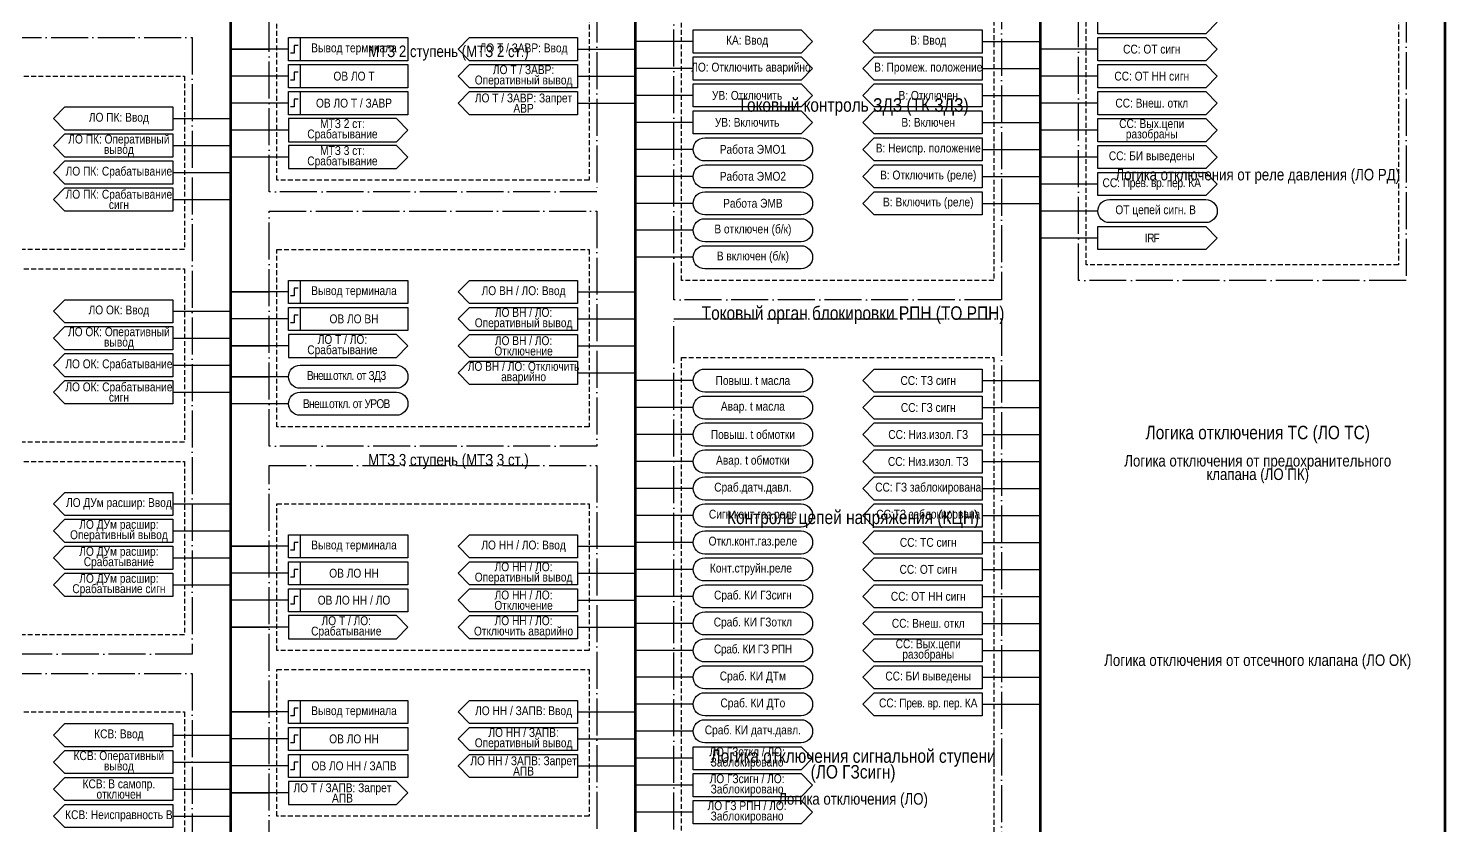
# Model space of a CAD drawing. Header units: millimetres. Extents: x 1491 to 6632, y -558 to 938.
# Drawn here: x 4354.5 to 4722, y 222.5 to 429.4 of the extents above; entities that cross this region are included whole.
import ezdxf

# ---------------------------------------------------------------- set-up
doc = ezdxf.new("R2010")
doc.units = ezdxf.units.MM
doc.linetypes.add('ACAD_ISO04W100', pattern=[30, 24, -3, 0, -3])
doc.linetypes.add('штриховая2', pattern=[0.375, 0.25, -0.125])
doc.layers.add('TEXT', color=7, linetype='Continuous', lineweight=25)
doc.layers.add('Основная', color=7, linetype='Continuous')
doc.styles.add('2.5_Gost_RD', font='ARIALN.TTF', dxfattribs={"height": 2.5})
doc.styles.add('3.5_Gost_RD', font='ARIALN.TTF', dxfattribs={"height": 3.5})

msp = doc.modelspace()

# ---------------------------------------------------------------- linework, layer by layer
at = {"lineweight": 100, "ltscale": 100}
for p, q in [((4407, 641), (4407, 9)), ((4512, 641), (4512, 9)), ((4617, 641), (4617, 9)), ((4722, 641), (4722, -207))]:
    msp.add_line(p, q, dxfattribs=at)
at = {"ltscale": 100}
for p, q in [((4422, 424), (4407, 424)), ((4407, 424), (4417, 424)), ((4497, 424), (4512, 424)), ((4527, 426), (4512, 426)), ((4602, 426), (4617, 426)), ((4632, 424), (4617, 424)), ((4527, 419), (4512, 419)), ((4602, 419), (4617, 419)), ((4422, 417), (4407, 417)), ((4497, 417), (4512, 417)), ((4632, 417), (4617, 417)), ((4469, 413), (4466, 410)), ((4527, 412), (4512, 412)), ((4602, 412), (4617, 412)), ((4422, 410), (4407, 410)), ((4466, 410), (4469, 407)), ((4497, 410), (4512, 410)), ((4632, 410), (4617, 410)), ((4392, 406), (4407, 406)), ((4527, 405), (4512, 405)), ((4602, 405), (4617, 405)), ((4422, 403), (4407, 403)), ((4632, 403), (4617, 403)), ((4392, 399), (4407, 399)), ((4527, 398), (4512, 398)), ((4602, 398), (4617, 398)), ((4422, 396), (4407, 396)), ((4632, 396), (4617, 396)), ((4392, 392), (4407, 392)), ((4527, 391), (4512, 391)), ((4602, 391), (4617, 391)), ((4632, 389), (4617, 389)), ((4392, 385), (4407, 385)), ((4527, 384), (4512, 384)), ((4602, 384), (4617, 384)), ((4632, 382), (4617, 382)), ((4527, 377), (4512, 377)), ((4632, 375), (4617, 375)), ((4527, 370), (4512, 370)), ((4422, 361), (4407, 361)), ((4407, 361), (4417, 361)), ((4497, 361), (4512, 361)), ((4392, 356), (4407, 356)), ((4422, 354), (4407, 354)), ((4497, 354), (4512, 354)), ((4392, 349), (4407, 349)), ((4422, 347), (4407, 347)), ((4407, 347), (4417, 347)), ((4497, 347), (4512, 347)), ((4392, 342), (4407, 342)), ((4422, 339), (4407, 339)), ((4407, 339), (4417, 339)), ((4497, 340), (4512, 340)), ((4392, 335), (4407, 335)), ((4527, 338), (4512, 338)), ((4602, 338), (4617, 338)), ((4422, 332), (4407, 332)), ((4527, 331), (4512, 331)), ((4602, 331), (4617, 331)), ((4527, 324), (4512, 324)), ((4602, 324), (4617, 324)), ((4527, 317), (4512, 317)), ((4602, 317), (4617, 317)), ((4527, 310), (4512, 310)), ((4602, 310), (4617, 310)), ((4392, 306), (4407, 306)), ((4527, 303), (4512, 303)), ((4602, 303), (4617, 303)), ((4392, 299), (4407, 299)), ((4422, 295), (4407, 295)), ((4407, 295), (4417, 295)), ((4497, 295), (4512, 295)), ((4527, 296), (4512, 296)), ((4602, 296), (4617, 296)), ((4392, 292), (4407, 292)), ((4422, 288), (4407, 288)), ((4497, 288), (4512, 288)), ((4527, 289), (4512, 289)), ((4602, 289), (4617, 289)), ((4392, 285), (4407, 285)), ((4422, 281), (4407, 281)), ((4497, 281), (4512, 281)), ((4527, 282), (4512, 282)), ((4602, 282), (4617, 282)), ((4422, 274), (4407, 274)), ((4407, 274), (4417, 274)), ((4497, 274), (4512, 274)), ((4527, 275), (4512, 275)), ((4602, 275), (4617, 275)), ((4527, 268), (4512, 268)), ((4602, 268), (4617, 268)), ((4527, 261), (4512, 261)), ((4602, 261), (4617, 261)), ((4527, 254), (4512, 254)), ((4602, 254), (4617, 254)), ((4422, 252), (4407, 252)), ((4407, 252), (4417, 252)), ((4497, 252), (4512, 252)), ((4364, 249), (4392, 249)), ((4527, 247), (4512, 247)), ((4392, 243), (4364, 243)), ((4392, 246), (4407, 246)), ((4422, 245), (4407, 245)), ((4497, 245), (4512, 245)), ((4364, 242), (4392, 242)), ((4392, 239), (4407, 239)), ((4527, 240), (4512, 240)), ((4422, 238), (4407, 238)), ((4497, 238), (4512, 238)), ((4364, 235), (4392, 235)), ((4392, 232), (4407, 232)), ((4527, 233), (4512, 233)), ((4392, 229), (4364, 229)), ((4364, 228), (4392, 228)), ((4422, 231), (4407, 231)), ((4407, 231), (4417, 231)), ((4392, 225), (4407, 225)), ((4527, 226), (4512, 226))]:
    msp.add_line(p, q, dxfattribs=at)
at = {"color": 251, "linetype": 'ACAD_ISO04W100', "lineweight": 30, "ltscale": 0.4, "true_color": 0x58595b}
for points in [[(4417, 641), (4502, 641), (4502, 387), (4417, 387)], [(4627, 641), (4712, 641), (4712, 364), (4627, 364)], [(4522, 463), (4607, 463), (4607, 359), (4522, 359)], [(4312, 427), (4397, 427), (4397, 267), (4312, 267)], [(4417, 382), (4502, 382), (4502, 321), (4417, 321)], [(4522, 354), (4607, 354), (4607, 40), (4522, 40)], [(4417, 316), (4502, 316), (4502, 178), (4417, 178)], [(4312, 262), (4397, 262), (4397, 89), (4312, 89)]]:
    msp.add_lwpolyline(points, close=True, dxfattribs=at)
at = {"linetype": 'штриховая2', "ltscale": 5}
for points in [[(4629, 631), (4710, 631), (4710, 368), (4629, 368)], [(4419, 436), (4500, 436), (4500, 390), (4419, 390)], [(4524, 437), (4605, 437), (4605, 364), (4524, 364)], [(4314, 417), (4395, 417), (4395, 372), (4314, 372)], [(4419, 372), (4500, 372), (4500, 326), (4419, 326)], [(4314, 367), (4395, 367), (4395, 322), (4314, 322)], [(4524, 344), (4605, 344), (4605, 45), (4524, 45)], [(4314, 317), (4395, 317), (4395, 272), (4314, 272)], [(4419, 306), (4500, 306), (4500, 268), (4419, 268)], [(4419, 263), (4500, 263), (4500, 225), (4419, 225)], [(4314, 252), (4395, 252), (4395, 93), (4314, 93)]]:
    msp.add_lwpolyline(points, close=True, dxfattribs=at)
at = {"ltscale": 100}
for points in [[(4632, 434), (4660, 434), (4663, 431), (4660, 428), (4632, 428), (4632, 434)], [(4466, 424), (4469, 427), (4497, 427), (4497, 421), (4469, 421), (4466, 424)], [(4571, 426), (4574, 429), (4602, 429), (4602, 423), (4574, 423), (4571, 426)], [(4632, 427), (4660, 427), (4663, 424), (4660, 421), (4632, 421), (4632, 427)], [(4466, 417), (4469, 420), (4497, 420), (4497, 414), (4469, 414), (4466, 417)], [(4632, 420), (4660, 420), (4663, 417), (4660, 414), (4632, 414), (4632, 420)], [(4466, 410), (4469, 413), (4497, 413), (4497, 407), (4469, 407), (4466, 410)], [(4632, 413), (4660, 413), (4663, 410), (4660, 407), (4632, 407), (4632, 413)], [(4361, 406), (4364, 409), (4392, 409), (4392, 403), (4364, 403), (4361, 406)], [(4453, 403), (4450, 406), (4422, 406), (4422, 400), (4450, 400), (4453, 403)], [(4632, 406), (4660, 406), (4663, 403), (4660, 400), (4632, 400), (4632, 406)], [(4361, 399), (4364, 402), (4392, 402), (4392, 396), (4364, 396), (4361, 399)], [(4453, 396), (4450, 399), (4422, 399), (4422, 393), (4450, 393), (4453, 396)], [(4632, 399), (4660, 399), (4663, 396), (4660, 393), (4632, 393), (4632, 399)], [(4361, 392), (4364, 395), (4392, 395), (4392, 389), (4364, 389), (4361, 392)], [(4632, 392), (4660, 392), (4663, 389), (4660, 386), (4632, 386), (4632, 392)], [(4361, 385), (4364, 388), (4392, 388), (4392, 382), (4364, 382), (4361, 385)], [(4632, 378), (4660, 378), (4663, 375), (4660, 372), (4632, 372), (4632, 378)], [(4466, 361), (4469, 364), (4497, 364), (4497, 358), (4469, 358), (4466, 361)], [(4361, 356), (4364, 359), (4392, 359), (4392, 353), (4364, 353), (4361, 356)], [(4466, 354), (4469, 357), (4497, 357), (4497, 351), (4469, 351), (4466, 354)], [(4361, 349), (4364, 352), (4392, 352), (4392, 346), (4364, 346), (4361, 349)], [(4453, 347), (4450, 350), (4422, 350), (4422, 344), (4450, 344), (4453, 347)], [(4361, 342), (4364, 345), (4392, 345), (4392, 339), (4364, 339), (4361, 342)], [(4571, 338), (4574, 341), (4602, 341), (4602, 335), (4574, 335), (4571, 338)], [(4361, 335), (4364, 338), (4392, 338), (4392, 332), (4364, 332), (4361, 335)], [(4571, 331), (4574, 334), (4602, 334), (4602, 328), (4574, 328), (4571, 331)], [(4571, 324), (4574, 327), (4602, 327), (4602, 321), (4574, 321), (4571, 324)], [(4571, 317), (4574, 320), (4602, 320), (4602, 314), (4574, 314), (4571, 317)], [(4571, 310), (4574, 313), (4602, 313), (4602, 307), (4574, 307), (4571, 310)], [(4361, 306), (4364, 309), (4392, 309), (4392, 303), (4364, 303), (4361, 306)], [(4571, 303), (4574, 306), (4602, 306), (4602, 300), (4574, 300), (4571, 303)], [(4361, 299), (4364, 302), (4392, 302), (4392, 296), (4364, 296), (4361, 299)], [(4466, 295), (4469, 298), (4497, 298), (4497, 292), (4469, 292), (4466, 295)], [(4571, 296), (4574, 299), (4602, 299), (4602, 293), (4574, 293), (4571, 296)], [(4361, 292), (4364, 295), (4392, 295), (4392, 289), (4364, 289), (4361, 292)], [(4466, 288), (4469, 291), (4497, 291), (4497, 285), (4469, 285), (4466, 288)], [(4571, 289), (4574, 292), (4602, 292), (4602, 286), (4574, 286), (4571, 289)], [(4361, 285), (4364, 288), (4392, 288), (4392, 282), (4364, 282), (4361, 285)], [(4571, 282), (4574, 285), (4602, 285), (4602, 279), (4574, 279), (4571, 282)], [(4453, 274), (4450, 277), (4422, 277), (4422, 271), (4450, 271), (4453, 274)], [(4571, 275), (4574, 278), (4602, 278), (4602, 272), (4574, 272), (4571, 275)], [(4571, 268), (4574, 271), (4602, 271), (4602, 265), (4574, 265), (4571, 268)], [(4571, 261), (4574, 264), (4602, 264), (4602, 258), (4574, 258), (4571, 261)], [(4466, 252), (4469, 255), (4497, 255), (4497, 249), (4469, 249), (4466, 252)], [(4571, 254), (4574, 257), (4602, 257), (4602, 251), (4574, 251), (4571, 254)], [(4361, 246), (4364, 249), (4392, 249), (4392, 243), (4364, 243), (4361, 246)], [(4466, 245), (4469, 248), (4497, 248), (4497, 242), (4469, 242), (4466, 245)], [(4527, 243), (4555, 243), (4558, 240), (4555, 237), (4527, 237), (4527, 243)], [(4361, 239), (4364, 242), (4392, 242), (4392, 236), (4364, 236), (4361, 239)], [(4527, 236), (4555, 236), (4558, 233), (4555, 230), (4527, 230), (4527, 236)], [(4361, 232), (4364, 235), (4392, 235), (4392, 229), (4364, 229), (4361, 232)], [(4453, 231), (4450, 234), (4422, 234), (4422, 228), (4450, 228), (4453, 231)], [(4361, 225), (4364, 228), (4392, 228), (4392, 222), (4364, 222), (4361, 225)], [(4527, 229), (4555, 229), (4558, 226), (4555, 223), (4527, 223), (4527, 229)]]:
    msp.add_lwpolyline(points, dxfattribs=at)
for points in [[(4422, 427), (4425, 427), (4425, 421), (4422, 421)], [(4422, 427), (4453, 427), (4453, 421), (4422, 421)], [(4555, 423), (4527, 423), (4527, 429), (4555, 429), (4558, 426)], [(4422, 420), (4425, 420), (4425, 414), (4422, 414)], [(4422, 420), (4453, 420), (4453, 414), (4422, 414)], [(4555, 416), (4527, 416), (4527, 422), (4555, 422), (4558, 419)], [(4602, 416), (4574, 416), (4571, 419), (4574, 422), (4602, 422)], [(4422, 413), (4425, 413), (4425, 407), (4422, 407)], [(4422, 413), (4453, 413), (4453, 407), (4422, 407)], [(4555, 409), (4527, 409), (4527, 415), (4555, 415), (4558, 412)], [(4574, 415), (4602, 415), (4602, 409), (4574, 409), (4571, 412)], [(4555, 402), (4527, 402), (4527, 408), (4555, 408), (4558, 405)], [(4574, 408), (4602, 408), (4602, 402), (4574, 402), (4571, 405)], [(4574, 401), (4602, 401), (4602, 395), (4574, 395), (4571, 398)], [(4574, 394), (4602, 394), (4602, 388), (4574, 388), (4571, 391)], [(4574, 387), (4602, 387), (4602, 381), (4574, 381), (4571, 384)], [(4422, 364), (4425, 364), (4425, 358), (4422, 358)], [(4422, 364), (4453, 364), (4453, 358), (4422, 358)], [(4422, 357), (4425, 357), (4425, 351), (4422, 351)], [(4422, 357), (4453, 357), (4453, 351), (4422, 351)], [(4422, 298), (4425, 298), (4425, 292), (4422, 292)], [(4422, 298), (4453, 298), (4453, 292), (4422, 292)], [(4422, 291), (4425, 291), (4425, 285), (4422, 285)], [(4422, 291), (4453, 291), (4453, 285), (4422, 285)], [(4422, 284), (4425, 284), (4425, 278), (4422, 278)], [(4422, 284), (4453, 284), (4453, 278), (4422, 278)], [(4422, 255), (4425, 255), (4425, 249), (4422, 249)], [(4422, 255), (4453, 255), (4453, 249), (4422, 249)], [(4422, 248), (4425, 248), (4425, 242), (4422, 242)], [(4422, 248), (4453, 248), (4453, 242), (4422, 242)], [(4422, 241), (4425, 241), (4425, 235), (4422, 235)], [(4422, 241), (4453, 241), (4453, 235), (4422, 235)]]:
    msp.add_lwpolyline(points, close=True, dxfattribs=at)
at = {"lineweight": 30, "ltscale": 100}
for points in [[(4424.5, 425), (4423.5, 425), (4423.5, 423), (4422.5, 423)], [(4424.5, 418), (4423.5, 418), (4423.5, 416), (4422.5, 416)], [(4424.5, 411), (4423.5, 411), (4423.5, 409), (4422.5, 409)], [(4424.5, 362), (4423.5, 362), (4423.5, 360), (4422.5, 360)], [(4424.5, 355), (4423.5, 355), (4423.5, 353), (4422.5, 353)], [(4424.5, 296), (4423.5, 296), (4423.5, 294), (4422.5, 294)], [(4424.5, 289), (4423.5, 289), (4423.5, 287), (4422.5, 287)], [(4424.5, 282), (4423.5, 282), (4423.5, 280), (4422.5, 280)], [(4424.5, 253), (4423.5, 253), (4423.5, 251), (4422.5, 251)], [(4424.5, 246), (4423.5, 246), (4423.5, 244), (4422.5, 244)], [(4424.5, 239), (4423.5, 239), (4423.5, 237), (4422.5, 237)]]:
    msp.add_lwpolyline(points, dxfattribs=at)
at = {"ltscale": 100}
for points in [[(4530, 395, -1), (4530, 401), (4555, 401, -1), (4555, 395)], [(4530, 388, -1), (4530, 394), (4555, 394, -1), (4555, 388)], [(4530, 381, -1), (4530, 387), (4555, 387, -1), (4555, 381)], [(4635, 379, -1), (4635, 385), (4660, 385, -1), (4660, 379)], [(4530, 374, -1), (4530, 380), (4555, 380, -1), (4555, 374)], [(4530, 367, -1), (4530, 373), (4555, 373, -1), (4555, 367)], [(4425, 336, -1), (4425, 342), (4450, 342, -1), (4450, 336)], [(4530, 335, -1), (4530, 341), (4555, 341, -1), (4555, 335)], [(4425, 329, -1), (4425, 335), (4450, 335, -1), (4450, 329)], [(4530, 328, -1), (4530, 334), (4555, 334, -1), (4555, 328)], [(4530, 321, -1), (4530, 327), (4555, 327, -1), (4555, 321)], [(4530, 314, -1), (4530, 320), (4555, 320, -1), (4555, 314)], [(4530, 307, -1), (4530, 313), (4555, 313, -1), (4555, 307)], [(4530, 300, -1), (4530, 306), (4555, 306, -1), (4555, 300)], [(4530, 293, -1), (4530, 299), (4555, 299, -1), (4555, 293)], [(4530, 286, -1), (4530, 292), (4555, 292, -1), (4555, 286)], [(4530, 279, -1), (4530, 285), (4555, 285, -1), (4555, 279)], [(4530, 272, -1), (4530, 278), (4555, 278, -1), (4555, 272)], [(4530, 265, -1), (4530, 271), (4555, 271, -1), (4555, 265)], [(4530, 258, -1), (4530, 264), (4555, 264, -1), (4555, 258)], [(4530, 251, -1), (4530, 257), (4555, 257, -1), (4555, 251)], [(4530, 244, -1), (4530, 250), (4555, 250, -1), (4555, 244)]]:
    msp.add_lwpolyline(points, format="xyb", close=True, dxfattribs=at)
at = {"layer": 'Основная', "ltscale": 100}
for points in [[(4497, 350), (4497, 344), (4469, 344), (4466, 347), (4469, 350)], [(4497, 343), (4497, 337), (4469, 337), (4466, 340), (4469, 343)], [(4497, 284), (4497, 278), (4469, 278), (4466, 281), (4469, 284)], [(4497, 277), (4497, 271), (4469, 271), (4466, 274), (4469, 277)], [(4497, 241), (4497, 235), (4469, 235), (4466, 238), (4469, 241)]]:
    msp.add_lwpolyline(points, close=True, dxfattribs=at)

# ---------------------------------------------------------------- texts
at = {"color": 0, "ltscale": 100, "char_height": 2.3, "width": 28, "attachment_point": 5, "style": '2.5_Gost_RD'}
for s, insert in [('\\pxsm0.7;{\\C256;КА: Ввод}', (4541, 426)), ('\\pxsm0.7;{\\C256;Вывод терминала}', (4439, 424)), ('\\pxsm0.7;{\\C256;Вывод терминала}', (4439, 361)), ('\\pxsm0.7;{\\C256;Вывод терминала}', (4439, 295)), ('\\pxsm0.7;{\\C256;Вывод терминала}', (4439, 252))]:
    msp.add_mtext(s, dxfattribs=dict(at, insert=insert))
at = {"ltscale": 100, "attachment_point": 5}
for s, insert, char_height, width, style in [('\\pxsm0.7;В: Ввод', (4588, 426), 2.3, 28, '2.5_Gost_RD'), ('\\pxsm0.7;СС: ОТ сигн', (4646, 424), 2.3, 28, '2.5_Gost_RD'), ('\\pxsm0.7;В: Промеж. положение', (4588, 419), 2.3, 28, '2.5_Gost_RD'), ('\\pxsm0.7;СС: ОТ НН сигн', (4646, 417), 2.3, 28, '2.5_Gost_RD'), ('\\pxsm0.7;УВ: Отключить', (4541, 412), 2.3, 28, '2.5_Gost_RD'), ('\\pxsm0.7;В: Отключен', (4588, 412), 2.3, 28, '2.5_Gost_RD'), ('\\pxsm0.7;{\\C30;\\c1938423;Токовый контроль ЗДЗ (ТК ЗДЗ)}', (4568.5, 409), 3.5, 85, '3.5_Gost_RD'), ('\\pxsm0.7;СС: Внеш. откл', (4646, 410), 2.3, 28, '2.5_Gost_RD'), ('\\pxsm0.7;ЛО ПК: Ввод', (4378, 406), 2.3, 28, '2.5_Gost_RD'), ('\\pxsm0.7;МТЗ 2 ст: Срабатывание ', (4436, 403), 2.3, 28, '2.5_Gost_RD'), ('\\pxsm0.7;УВ: Включить', (4541, 405), 2.3, 28, '2.5_Gost_RD'), ('\\pxsm0.7;В: Включен', (4588, 405), 2.3, 28, '2.5_Gost_RD'), ('\\pxsm0.7;СС: Вых.цепи разобраны', (4646, 403), 2.3, 28, '2.5_Gost_RD'), ('\\pxsm0.7;ЛО ПК: Оперативный вывод', (4378, 399), 2.3, 28, '2.5_Gost_RD'), ('\\pxsm0.7;МТЗ 3 ст: Срабатывание ', (4436, 396), 2.3, 28, '2.5_Gost_RD'), ('\\pxsm0.7;Работа ЭМО1', (4542.5, 398), 2.3, 31, '2.5_Gost_RD'), ('\\pxsm0.7;В: Неиспр. положение', (4588, 398), 2.3, 28, '2.5_Gost_RD'), ('\\pxsm0.7;СС: БИ выведены', (4646, 396), 2.3, 28, '2.5_Gost_RD'), ('\\pxsm0.7;ЛО ПК: Срабатывание', (4378, 392), 2.3, 28, '2.5_Gost_RD'), ('\\pxsm0.7;Работа ЭМО2', (4542.5, 391), 2.3, 31, '2.5_Gost_RD'), ('\\pxsm0.7;В: Отключить (реле)', (4588, 391), 2.3, 28, '2.5_Gost_RD'), ('\\pxsm0.7;ЛО ПК: Срабатывание сигн', (4378, 385), 2.3, 28, '2.5_Gost_RD'), ('\\pxsm0.7;Работа ЭМВ', (4542.5, 384), 2.3, 31, '2.5_Gost_RD'), ('\\pxsm0.7;В: Включить (реле)', (4588, 384), 2.3, 28, '2.5_Gost_RD'), ('\\pxsm0.7;ОТ цепей сигн. В', (4647, 382), 2.3, 31, '2.5_Gost_RD'), ('\\pxsm0.7;В отключен (б/к)', (4542.5, 377), 2.3, 31, '2.5_Gost_RD'), ('\\pxsm0.7;В включен (б/к)', (4542.5, 370), 2.3, 31, '2.5_Gost_RD'), ('\\pxsm0.7;ЛО ОК: Ввод', (4378, 356), 2.3, 28, '2.5_Gost_RD'), ('\\pxsm0.7;ЛО ОК: Оперативный вывод', (4378, 349), 2.3, 28, '2.5_Gost_RD'), ('\\pxsm0.7;ЛО ОК: Срабатывание', (4378, 342), 2.3, 28, '2.5_Gost_RD'), ('\\pxsm0.7;{\\T0.9;Внеш.откл. от ЗДЗ}', (4437, 339), 2.3, 31, '2.5_Gost_RD'), ('\\A1;\\pxsm0.7;Повыш. t масла ', (4542.5, 338), 2.3, 31, '2.5_Gost_RD'), ('\\pxsm0.7;СС: ТЗ сигн', (4588, 338), 2.3, 28, '2.5_Gost_RD'), ('\\pxsm0.7;ЛО ОК: Срабатывание сигн', (4378, 335), 2.3, 28, '2.5_Gost_RD'), ('\\pxsm0.7;{\\T0.9;Внеш.откл. от УРОВ}', (4437, 332), 2.3, 31, '2.5_Gost_RD'), ('\\A1;\\pxsm0.7;Авар. t масла ', (4542.5, 331), 2.3, 31, '2.5_Gost_RD'), ('\\pxsm0.7;СС: ГЗ сигн', (4588, 331), 2.3, 28, '2.5_Gost_RD'), ('\\A1;\\pxsm0.7;Повыш. t обмотки', (4542.5, 324), 2.3, 31, '2.5_Gost_RD'), ('\\pxsm0.7;СС: Низ.изол. ГЗ', (4588, 324), 2.3, 28, '2.5_Gost_RD'), ('\\A1;\\pxsm0.7;Авар. t обмотки', (4542.5, 317), 2.3, 31, '2.5_Gost_RD'), ('\\pxsm0.7;СС: Низ.изол. ТЗ', (4588, 317), 2.3, 28, '2.5_Gost_RD'), ('\\A1;\\pxsm0.7;Сраб.датч.давл.', (4542.5, 310), 2.3, 31, '2.5_Gost_RD'), ('\\pxsm0.7;СС: ГЗ заблокирована', (4588, 310), 2.3, 28, '2.5_Gost_RD'), ('\\pxsm0.7;ЛО ДУм расшир: Ввод', (4378, 306), 2.3, 28, '2.5_Gost_RD'), ('\\pxsm0.7;ЛО ДУм расшир: Оперативный вывод', (4378, 299), 2.3, 26.8826, '2.5_Gost_RD'), ('\\A1;\\pxsm0.7;Сигн.конт.газ.реле', (4542.5, 303), 2.3, 31, '2.5_Gost_RD'), ('\\pxsm0.7;СС:ТЗ заблокирована', (4588, 303), 2.3, 28, '2.5_Gost_RD'), ('\\pxsm0.7;ЛО ДУм расшир: Срабатывание', (4378, 292), 2.3, 28, '2.5_Gost_RD'), ('\\A1;\\pxsm0.7;Откл.конт.газ.реле', (4542.5, 296), 2.3, 31, '2.5_Gost_RD'), ('\\pxsm0.7;СС: ТС сигн', (4588, 296), 2.3, 28, '2.5_Gost_RD'), ('\\A1;\\pxsm0.7;Конт.струйн.реле', (4542, 289), 2.3, 31, '2.5_Gost_RD'), ('\\pxsm0.7;ЛО ДУм расшир: Срабатывание сигн', (4378, 285), 2.3, 28, '2.5_Gost_RD'), ('\\pxsm0.7;СС: ОТ сигн', (4588, 289), 2.3, 28, '2.5_Gost_RD'), ('\\A1;\\pxsm0.7;Сраб. КИ ГЗсигн', (4542.5, 282), 2.3, 31, '2.5_Gost_RD'), ('\\pxsm0.7;СС: ОТ НН сигн', (4588, 282), 2.3, 28, '2.5_Gost_RD'), ('\\A1;\\pxsm0.7;Сраб. КИ ГЗоткл', (4542.5, 275), 2.3, 31, '2.5_Gost_RD'), ('\\pxsm0.7;СС: Внеш. откл', (4588, 275), 2.3, 28, '2.5_Gost_RD'), ('\\A1;\\pxsm0.7;{\\T0.95;Сраб. КИ ГЗ РПН}', (4542.5, 268), 2.3, 31, '2.5_Gost_RD'), ('\\pxsm0.7;СС: Вых.цепи разобраны', (4588, 268), 2.3, 28, '2.5_Gost_RD'), ('\\A1;\\pxsm0.7;Сраб. КИ ДТм', (4542.5, 261), 2.3, 31, '2.5_Gost_RD'), ('\\pxsm0.7;СС: БИ выведены', (4588, 261), 2.3, 28, '2.5_Gost_RD'), ('\\A1;\\pxsm0.7;Сраб. КИ ДТо', (4542.5, 254), 2.3, 31, '2.5_Gost_RD'), ('\\pxsm0.7;СС: {\\T0.95;Прев. вр. пер.} КА', (4588, 254), 2.3, 28, '2.5_Gost_RD'), ('\\pxsm0.7;КСВ: Ввод', (4378, 246), 2.3, 28, '2.5_Gost_RD'), ('\\A1;\\pxsm0.7;Сраб. КИ датч.давл.', (4542.5, 247), 2.3, 31, '2.5_Gost_RD'), ('\\pxsm0.7;КСВ: Оперативный вывод', (4378, 239), 2.3, 28, '2.5_Gost_RD'), ('\\pxsm0.7;КСВ: В самопр. отключен', (4378, 232), 2.3, 28, '2.5_Gost_RD'), ('\\pxsm0.7;КСВ: Неисправность В', (4378, 225), 2.3, 28, '2.5_Gost_RD')]:
    msp.add_mtext(s, dxfattribs=dict(at, insert=insert, char_height=char_height, width=width, style=style))
at = {"color": 30, "ltscale": 100, "true_color": 0xf7931d, "attachment_point": 5, "style": '3.5_Gost_RD'}
for s, insert, char_height, width in [('МТЗ 2 ступень (МТЗ 2 ст.)', (4463.5, 423), 3, 81), ('\\pxsm0.7;Токовый орган блокировки РПН (ТО РПН)', (4568.5, 355), 3.5, 85), ('\\pxsm0.7;Логика отключения ТС (ЛО ТС)', (4673.5, 324), 3.5, 85), ('МТЗ 3 ступень (МТЗ 3 ст.)', (4463.5, 317), 3, 81), ('\\pxsm0.7;Логика отключения от предохранительного клапана (ЛО ПК)', (4673.5, 315), 3, 81), ('\\pxsm0.7;Контроль цепей напряжения (КЦН)', (4568.5, 302), 3.5, 76.6201), ('\\pxsm0.7;Логика отключения от отсечного клапана (ЛО ОК)', (4673.5, 265), 3, 81), ('\\pxsm0.7;Логика отключения сигнальной ступени \\P(ЛО ГЗсигн) ', (4568.5, 238), 3.5, 85), ('\\pxsm0.7;Логика отключения (ЛО)', (4568.5, 229), 3, 81)]:
    msp.add_mtext(s, dxfattribs=dict(at, insert=insert, char_height=char_height, width=width))
at = {"color": 30, "ltscale": 100, "insert": (4673.5, 391), "char_height": 3, "width": 81, "attachment_point": 5, "style": '3.5_Gost_RD'}
msp.add_mtext('\\pxsm0.7;Логика отключения от реле давления (ЛО РД)', dxfattribs=at)
at = {"layer": 'TEXT', "ltscale": 100, "char_height": 2.3, "attachment_point": 5, "style": '2.5_Gost_RD'}
for s, insert, width in [('ЛО Т / ЗАВР: Ввод', (4483, 424), 28), ('\\pxsm0.7;ЛО Т / ЗАВР: Оперативный вывод', (4483, 417), 28), ('\\pxsm0.7;ЛО: Отключить аварийно', (4542, 419), 29.7284), ('\\pxsm0.7;ЛО Т / ЗАВР: Запрет АВР', (4483, 410), 28), ('ЛО ВН / ЛО: Ввод', (4483, 361), 28), ('\\pxsm0.7;ЛО ВН / ЛО: Оперативный вывод', (4483, 354), 28), ('\\pxsm0.7;ЛО ВН / ЛО: Отключение', (4483, 347), 28), ('\\pxsm0.7;ЛО ВН / ЛО: Отключить аварийно', (4483, 340), 29.7284), ('ЛО НН / ЛО: Ввод', (4483, 295), 28), ('\\pxsm0.7;ЛО НН / ЛО: Оперативный вывод', (4483, 288), 28), ('\\pxsm0.7;ЛО НН / ЛО: Отключение ', (4483, 281), 28), ('\\pxsm0.7;ЛО НН / ЛО: Отключить аварийно', (4483, 274), 28.0617), ('ЛО НН / ЗАПВ: Ввод', (4483, 252), 28), ('\\pxsm0.7;ЛО НН / ЗАПВ: Оперативный вывод', (4483, 245), 28), ('\\pxsm0.7;ЛО ГЗоткл / ЛО:\\PЗаблокировано', (4541, 240), 28), ('\\pxsm0.7;ЛО НН / ЗАПВ: Запрет АПВ', (4483, 238), 28), ('\\pxsm0.7;ЛО ГЗсигн / ЛО:\\PЗаблокировано', (4541, 233), 28), ('\\pxsm0.7;ЛО Т / ЗАПВ: Запрет АПВ', (4436, 231), 28), ('\\pxsm0.7;ЛО ГЗ РПН / ЛО: Заблокировано', (4541, 226), 28)]:
    msp.add_mtext(s, dxfattribs=dict(at, insert=insert, width=width))
at = {"layer": 'TEXT', "color": 0, "ltscale": 100, "char_height": 2.3, "width": 28, "attachment_point": 5, "style": '2.5_Gost_RD'}
for s, insert in [('\\pxsm0.7;{\\C256;ОВ ЛО Т}', (4439, 417)), ('\\pxsm0.7;{\\C256;СС: \\T0.95;Прев. вр. пер.\\T1; КА}', (4646, 389)), ('{\\T0.85;\\C256;IRF}', (4646, 375)), ('\\pxsm0.7;{\\C256;ОВ ЛО ВН}', (4439, 354)), ('\\pxsm0.7;{\\C256;ОВ ЛО НН}', (4439, 288)), ('\\pxsm0.7;{\\C256;ОВ ЛО НН}', (4439, 245))]:
    msp.add_mtext(s, dxfattribs=dict(at, insert=insert))
at = {"layer": 'Основная', "color": 0, "ltscale": 100, "char_height": 2.3, "width": 28, "attachment_point": 5, "style": '2.5_Gost_RD'}
for s, insert in [('\\pxsm0.7;{\\C256;ОВ ЛО Т / ЗАВР}', (4439, 410)), ('\\pxsm0.7;{\\C256;ЛО Т / ЛО: Срабатывание}', (4436, 347)), ('\\pxsm0.7;{\\C256;ОВ ЛО НН / ЛО}', (4439, 281)), ('\\pxsm0.7;{\\C256;ЛО Т / ЛО: Срабатывание}', (4437, 274)), ('\\pxsm0.7;{\\C256;ОВ ЛО НН / ЗАПВ}', (4439, 238))]:
    msp.add_mtext(s, dxfattribs=dict(at, insert=insert))

doc.saveas('drawing.dxf')
